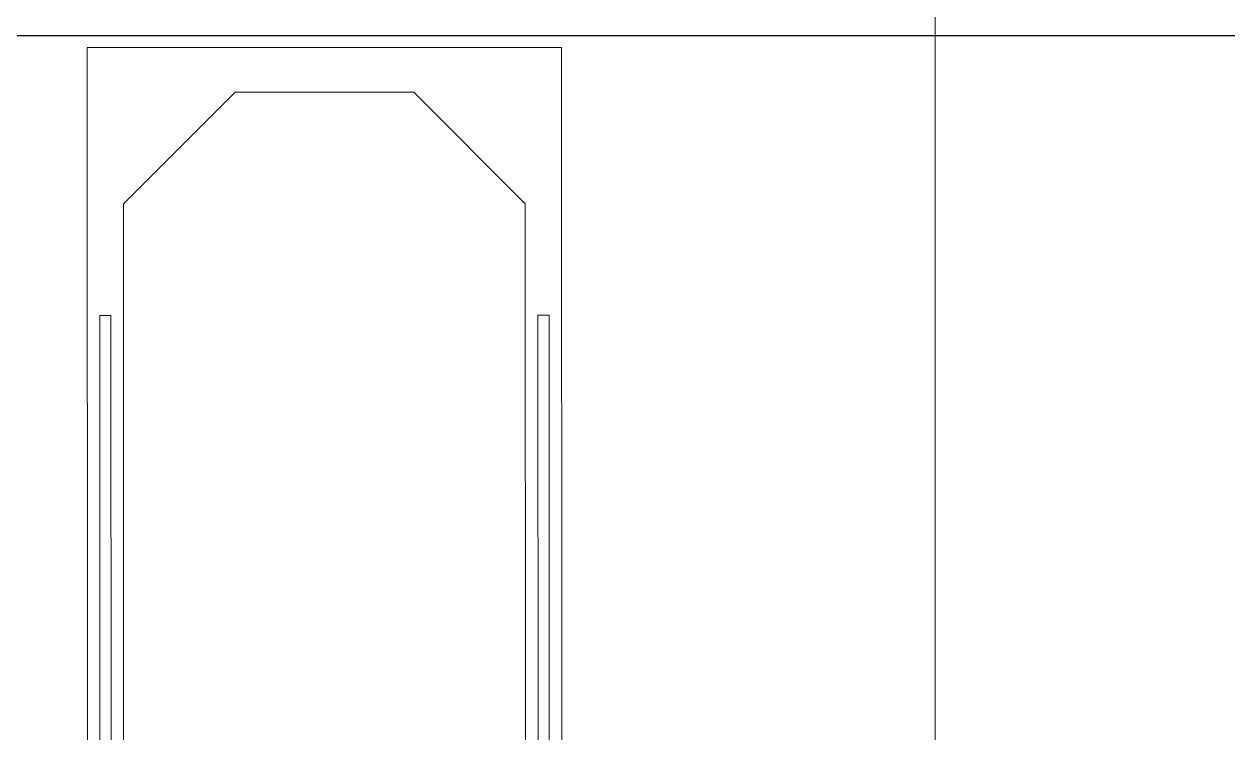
# Model space of a CAD drawing. Header units: metres. Extents: x 75097 to 220695, y -1557923 to -1361206.
# Drawn here: x 145995 to 148152, y -1410523 to -1409253 of the extents above; entities that cross this region are included whole.
import ezdxf

# ---------------------------------------------------------------- set-up
doc = ezdxf.new("R2010")
doc.units = ezdxf.units.M
doc.layers.get('0').update_dxf_attribs({"lineweight": 0})
for name, color, linetype, lineweight in [('A-100 - Copy$0$Medical Equipment and Furniture', 8, 'Continuous', 0), ('A-100 - Copy$0$Medical Equipment and Furniture1', 8, 'Continuous', 5), ('E-LG', 245, 'Continuous', 30)]:
    doc.layers.add(name, color=color, linetype=linetype, lineweight=lineweight)

# ---------------------------------------------------------------- blocks, each defined once
blk = doc.blocks.new('A-100 - Copy$0$HF16786E-P')
at = {"layer": 'A-100 - Copy$0$Medical Equipment and Furniture1'}
for p, q in [((0, 0.425), (-2.14, 0.425)), ((-2.14, 0.425), (-2.14, -0.425)), ((-0.48, 0.4025), (-1.66, 0.4025)), ((-1.66, 0.3825), (-1.66, 0.4025)), ((-0.48, 0.3825), (-1.66, 0.3825)), ((-1.86, 0.36), (-2.06, 0.16)), ((-0.28, 0.36), (-1.86, 0.36)), ((-2.06, 0.16), (-2.06, -0.16)), ((-2.06, -0.16), (-1.86, -0.36)), ((-1.86, -0.36), (-0.28, -0.36)), ((-0.48, -0.3825), (-1.66, -0.3825)), ((-1.66, -0.3825), (-1.66, -0.4025)), ((-0.48, -0.4025), (-1.66, -0.4025)), ((-2.14, -0.425), (0, -0.425))]:
    blk.add_line(p, q, dxfattribs=at)
blk = doc.blocks.new('A-100 - Copy')
at = {"layer": 'A-100 - Copy$0$Medical Equipment and Furniture'}
blk.add_line((147626.9, -1409027.7, -2.4), (147626.9, -1411527.7, -2.4), dxfattribs=at)
at = {"layer": 'A-100 - Copy$0$Medical Equipment and Furniture', "xscale": 1000, "yscale": 1000, "zscale": 1000, "rotation": 270.0149936594165}
blk.add_blockref('A-100 - Copy$0$HF16786E-P', (146533.2, -1411434.6, 0), dxfattribs=at)

msp = doc.modelspace()

# ---------------------------------------------------------------- linework, layer by layer
at = {"layer": 'E-LG', "color": 1, "elevation": 0}
msp.add_lwpolyline([(124395.1, -1407647.8), (124528.1, -1407798.6), (130983, -1407798.6), (130983, -1409352.8), (131058.2, -1409491.7), (131153.3, -1409271.3), (142717.1, -1409271.3), (142717.1, -1410428.7), (142929.8, -1410497.7), (142780, -1410333.4), (142780, -1409273), (166814.1, -1409273), (167013.9, -1409485.6)], dxfattribs=at)

# ---------------------------------------------------------------- next in the draw order: block references
msp.add_blockref('A-100 - Copy', (0, 0))

doc.saveas('drawing.dxf')
